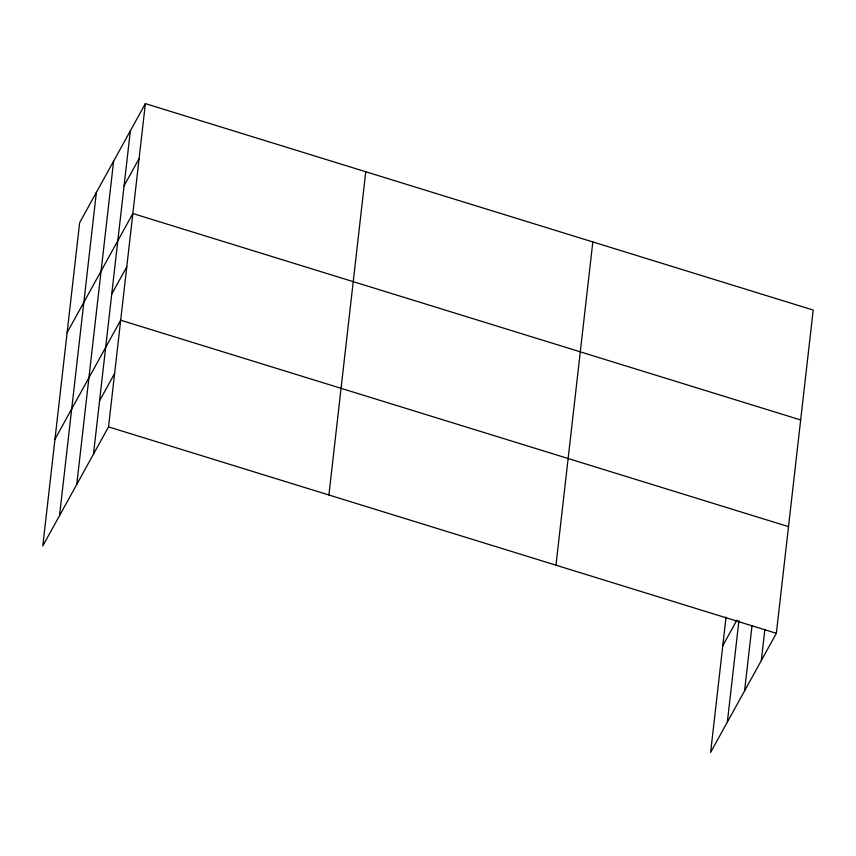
<?xml version="1.0" encoding="UTF-8"?>
<svg xmlns="http://www.w3.org/2000/svg" width="856" height="856" viewBox="0 0 856 856"><rect width="100%" height="100%" fill="white"/><g stroke="black" fill="none" stroke-linecap="round" stroke-linejoin="round"><path stroke-width="1.28" d="M59.535 515.633L96.375 192.375M76.773 484.4L113.613 161.153M93.497 454.097L130.347 130.84M145.37 103.619L79.651 222.688L42.8 545.935L108.53 426.877L145.37 103.619L813.2 310.065L776.349 633.312L710.63 752.381L726.048 617.09M328.907 495.003L365.758 171.746M555.972 565.185L592.823 241.938M727.354 722.079L738.921 620.6M744.592 690.846L752.007 625.8M761.326 660.543L764.879 629.321M124.077 185.795L139.111 158.574M67.121 332.588L132.851 213.529L800.67 419.964M111.74 294.09L126.763 266.858M54.955 439.267L120.685 320.197L788.515 526.643M99.574 400.758L114.608 373.537M722.785 645.713L736.941 620.065M108.53 426.877L776.349 633.312"/></g></svg>
